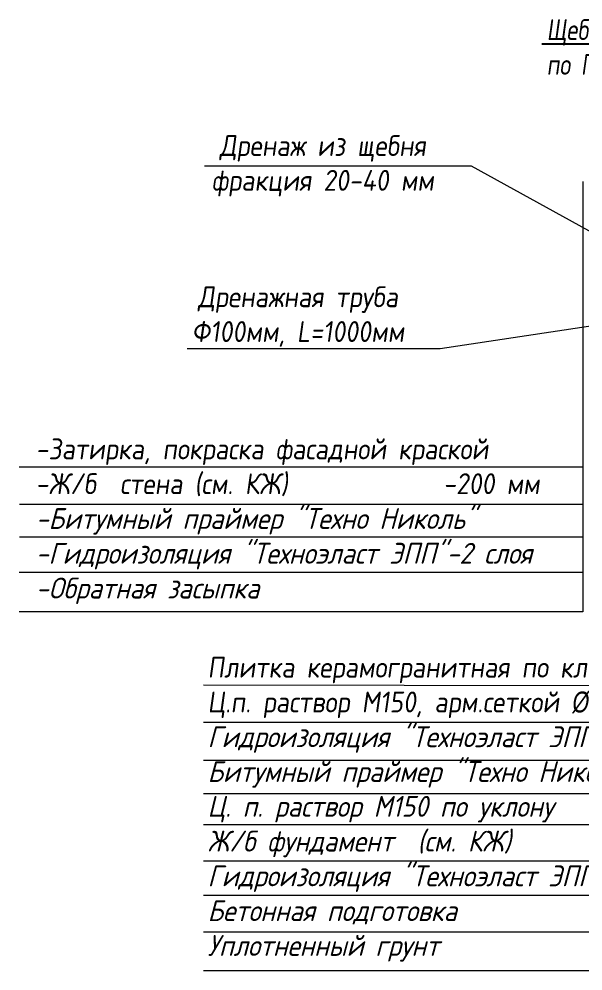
# Model space of a CAD drawing. Header units: millimetres. Extents: x -4447806 to 13389969, y -2188499 to 852203.
# Drawn here: x 3639256 to 3642638, y -652967 to -647265 of the extents above; entities that cross this region are included whole.
import ezdxf
from ezdxf import colors
from ezdxf.entities.mleader import LeaderData, LeaderLine
from ezdxf.math import Vec2, Vec3

# ---------------------------------------------------------------- set-up
doc = ezdxf.new("R2010")
doc.units = ezdxf.units.MM
for name, color, linetype, lineweight in [('_0', 250, 'Continuous', 9), ('АР_Лестницы наружные', 7, 'Continuous', 15), ('АР_Тонкие', 250, 'Continuous', 5), ('Нвдписи', 164, 'Continuous', 18)]:
    doc.layers.add(name, color=color, linetype=linetype, lineweight=lineweight)
doc.styles.add('Архитект', font='isocpeur.ttf', dxfattribs={"width": 0.8, "oblique": 8})

msp = doc.modelspace()

# ---------------------------------------------------------------- linework, layer by layer
at = {"layer": '_0', "lineweight": 9, "ltscale": 10}
msp.add_lwpolyline([(3641782.09, -649237.915), (3644142.649, -648882.169)], dxfattribs=at)
at = {"layer": 'АР_Лестницы наружные'}
for p, q in [((3640367.749, -648145.139, 4140.005), (3641967.603, -648145.139, 4140.005)), ((3641967.603, -648145.139, 4140.005), (3643269.552, -648861.627, 80391.578)), ((3640264.73, -649237.915), (3641782.09, -649237.915))]:
    msp.add_line(p, q, dxfattribs=at)
at = {"layer": 'Нвдписи'}
for p, q in [((3642637.57, -648237.77), (3642637.57, -650815.277)), ((3642637.57, -649950.016), (3639256.449, -649950.016)), ((3642637.57, -650173.32), (3639259.924, -650173.32)), ((3642637.57, -650367.687), (3639259.924, -650367.687)), ((3642637.57, -650579.704), (3639256.449, -650579.704)), ((3642637.57, -650815.277), (3639256.449, -650815.277)), ((3645132.014, -651264.384), (3640363.067, -651255.401)), ((3645132.014, -651479.272), (3640363.067, -651479.272)), ((3645132.014, -651706.498), (3640363.067, -651706.498)), ((3645132.014, -651906.053), (3640363.067, -651906.053)), ((3645132.014, -652091.278), (3640363.067, -652091.278)), ((3645132.014, -652309.44), (3640363.067, -652309.44)), ((3645132.014, -652516.198), (3640363.067, -652516.198)), ((3645132.014, -652735.129), (3640363.067, -652735.129)), ((3645132.014, -652967.299), (3640363.067, -652967.299))]:
    msp.add_line(p, q, dxfattribs=at)

# ---------------------------------------------------------------- texts
at = {"layer": 'АР_Тонкие', "color": 18, "true_color": 0x000000, "char_height": 125, "attachment_point": 2, "style": 'Архитект'}
for s, insert, width in [('{\\W0.9;Дренаж из щебня\\Pфракция 20-40 мм}', (3641077.599, -647960.226, 4140.005), 6468.09752), ('{\\W0.9;Дренажная труба \\PФ100мм, L=1000мм}', (3640929.155, -648866.053), 6468.09752), ('\\pxql;{\\W0.9;-Затирка, покраска фасадной краской\\P-Ж/б  стена (см. КЖ)             -200 мм\\fISOCPEUR|b0|i0|c204|p34;\\Q15;\\P-Битумный праймер "Техно Николь" \\fISOCPEUR|b0|i1|c204|p34;\\Q0;\\P\\fISOCPEUR|b0|i0|c204|p34;\\Q15;-Гидроизоляция "Техноэласт ЭПП"-2 слоя\\P-Обратная засыпка \\P\\W0.8;\\P\\pq*;\\fISOCPEUR|b0|i1|c204|p34;\\Q0;\\P}\\P ', (3642590.713, -649777.614), 6468.09752), ('\\pxql;{\\W0.9;Плитка керамогранитная по клеевому ц.п. раствору  -20 мм\\PЦ.п. раствор М150, арм.сеткой \\fArial Narrow|b0|i0|c204|p34;Ø\\fISOCPEUR|b0|i1|c204|p34;4Вр-1 по ГОСТ23279-12-30мм\\P\\fISOCPEUR|b0|i0|c204|p34;\\Q15;Гидроизоляция "Техноэласт ЭПП"                         -1 слой\\PБитумный праймер "Техно Николь" \\P\\fISOCPEUR|b0|i1|c204|p34;\\Q0;Ц. п. раствор М150 по уклону                         -15-30мм\\PЖ/б фундамент  (см. КЖ)                               -200мм\\P\\fISOCPEUR|b0|i0|c204|p34;\\Q15;Гидроизоляция "Техноэласт ЭПП"                        -2 слоя\\PБетонная подготовка                                    -100 мм\\PУплотненный грунт \\P\\W0.8;\\P\\fISOCPEUR|b0|i1|c204|p34;\\Q0;\\P\\pq*;}\\P ', (3644386.126, -651085.051), 7998.69528)]:
    msp.add_mtext(s, dxfattribs=dict(at, insert=insert, width=width))

# ---------------------------------------------------------------- leaders
at = {"layer": 'АР_Тонкие', "color": 18, "true_color": 0x000000}
ml = msp.add_multileader_mtext('Standard', dxfattribs=at)
ml.set_content('\\A1;Щебеночная смесь \\Pпо ГОСТ25607-94 - 150мм', color=(0, 0, 0), style='Архитект')
ml.set_leader_properties()
ml.build(insert=Vec2(0, 0))
ml.multileader.update_dxf_attribs({"text_left_attachment_type": 6, "text_right_attachment_type": 6, "dogleg_length": 50, "arrow_head_size": 75})
ctx = ml.context
ctx.base_point, ctx.char_height, ctx.arrow_head_size, ctx.landing_gap_size, ctx.plane_origin, ctx.plane_x_axis = Vec3(3644068.886, -647415.669, 79441.58), 125, 75, 12, Vec3(3620220.589, -623446.041, 79441.58), Vec3(-1, 0)
ctx.left_attachment, ctx.right_attachment = 6, 6
notes = []
notes.append((ctx, [(1, (1, 1, 0), (3644070.274, -647415.669, 79441.58), (-1, 0), 1.387, [(0, [(3644178.585, -647957.273, 79441.58)], 0, [])])]))
ctx.mtext.insert, ctx.mtext.width, ctx.mtext.defined_height, ctx.mtext.flow_direction = Vec3(3642419.454, -647265.669, 79441.58), 3092.09039, 781.171, 5
for ctx, leaders in notes:
    for number, flags, end, landing, length, lines in leaders:
        leader = LeaderData()
        leader.index, (leader.has_last_leader_line, leader.has_dogleg_vector, leader.attachment_direction) = number, flags
        leader.last_leader_point, leader.dogleg_vector, leader.dogleg_length = Vec3(end), Vec3(landing), length
        for number, points, colour, breaks in lines:
            line = LeaderLine()
            line.index, line.vertices, line.color, line.breaks = number, Vec3.list(points), colors.encode_raw_color(colour), breaks
            leader.lines.append(line)
        ctx.leaders.append(leader)

doc.saveas('drawing.dxf')
